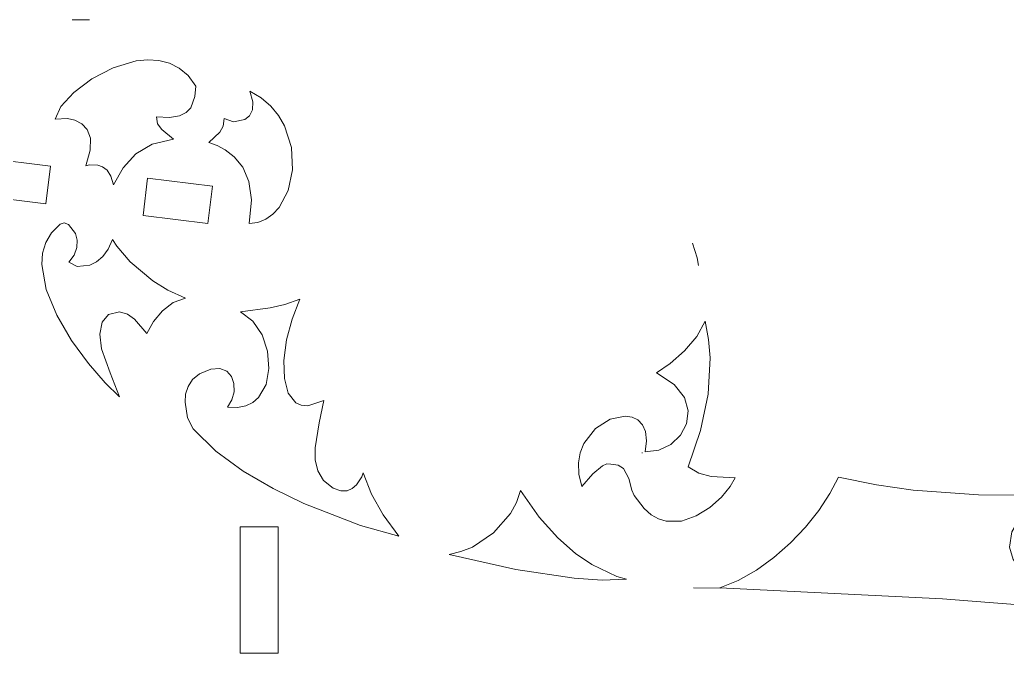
# Model space of a CAD drawing. Header units: millimetres. Extents: x -177 to 176, y -151 to 151.
# Drawn here: x -99.6 to -23.8, y -67.5 to -18.9 of the extents above; entities that cross this region are included whole.
import ezdxf

# ---------------------------------------------------------------- set-up
doc = ezdxf.new("R2010")
doc.units = ezdxf.units.MM
doc.header["$MEASUREMENT"] = 0
doc.layers.add('layer 1', color=7, linetype='Continuous')

msp = doc.modelspace()

# ---------------------------------------------------------------- linework, layer by layer
at = {"layer": 'layer 1', "color": 1, "lineweight": 9}
for points in [[(-94.2632, -18.8666), (-94.2632, -18.8666), (-95.5819, -18.8666), (-95.5819, -18.8666)], [(-51.8156, -52.0827), (-51.8156, -52.0827), (-51.8708, -52.0827), (-51.8708, -52.0827)], [(-45.8681, -62.4633), (-45.8681, -62.4633), (-47.9145, -62.4403), (-47.9145, -62.4403)]]:
    msp.add_open_spline(points, degree=3, dxfattribs=at)
for points, knots in [([(-87.8068, -28.0154), (-87.8068, -28.0154), (-89.4568, -28.4012), (-89.4568, -28.4012), (-89.4568, -28.4012), (-89.4568, -28.4012), (-90.7138, -29.1612), (-90.7138, -29.1612), (-90.7138, -29.1612), (-90.7138, -29.1612), (-91.6708, -30.2276), (-91.6708, -30.2276), (-91.6708, -30.2276), (-91.6708, -30.2276), (-92.4225, -31.532), (-92.4225, -31.532), (-92.4225, -31.532), (-92.4225, -31.532), (-92.617, -30.8625), (-92.617, -30.8625), (-92.617, -30.8625), (-92.617, -30.8625), (-92.9053, -30.4126), (-92.9053, -30.4126), (-92.9053, -30.4126), (-92.9053, -30.4126), (-93.2506, -30.1422), (-93.2506, -30.1422), (-93.2506, -30.1422), (-93.2506, -30.1422), (-93.6155, -30.0111), (-93.6155, -30.0111), (-93.6155, -30.0111), (-93.6155, -30.0111), (-94.2581, -30.0061), (-94.2581, -30.0061), (-94.2581, -30.0061), (-94.2581, -30.0061), (-94.5378, -30.0761), (-94.5378, -30.0761), (-94.5378, -30.0761), (-94.5378, -30.0761), (-94.1977, -28.8755), (-94.1977, -28.8755), (-94.1977, -28.8755), (-94.1977, -28.8755), (-94.1866, -27.9595), (-94.1866, -27.9595), (-94.1866, -27.9595), (-94.1866, -27.9595), (-94.4308, -27.2938), (-94.4308, -27.2938), (-94.4308, -27.2938), (-94.4308, -27.2938), (-94.8567, -26.8435), (-94.8567, -26.8435), (-94.8567, -26.8435), (-94.8567, -26.8435), (-95.3903, -26.5738), (-95.3903, -26.5738), (-95.3903, -26.5738), (-95.3903, -26.5738), (-95.958, -26.4506), (-95.958, -26.4506), (-95.958, -26.4506), (-95.958, -26.4506), (-96.9007, -26.5045), (-96.9007, -26.5045), (-96.9007, -26.5045), (-96.9007, -26.5045), (-96.4554, -25.5339), (-96.4554, -25.5339), (-96.4554, -25.5339), (-96.4554, -25.5339), (-95.4688, -24.4522), (-95.4688, -24.4522), (-95.4688, -24.4522), (-95.4688, -24.4522), (-94.0822, -23.4076), (-94.0822, -23.4076), (-94.0822, -23.4076), (-94.0822, -23.4076), (-92.4374, -22.549), (-92.4374, -22.549), (-92.4374, -22.549), (-92.4374, -22.549), (-90.6753, -22.0251), (-90.6753, -22.0251), (-90.6753, -22.0251), (-90.6753, -22.0251), (-89.7949, -21.9351), (-89.7949, -21.9351), (-89.7949, -21.9351), (-89.7949, -21.9351), (-88.938, -21.9847), (-88.938, -21.9847), (-88.938, -21.9847), (-88.938, -21.9847), (-88.1229, -22.1922), (-88.1229, -22.1922), (-88.1229, -22.1922), (-88.1229, -22.1922), (-87.3668, -22.5764), (-87.3668, -22.5764), (-87.3668, -22.5764), (-87.3668, -22.5764), (-86.6877, -23.156), (-86.6877, -23.156), (-86.6877, -23.156), (-86.6877, -23.156), (-86.1034, -23.9492), (-86.1034, -23.9492), (-86.1034, -23.9492), (-86.1034, -23.9492), (-86.1665, -24.7495), (-86.1665, -24.7495), (-86.1665, -24.7495), (-86.1665, -24.7495), (-86.4825, -25.6204), (-86.4825, -25.6204), (-86.4825, -25.6204), (-86.4825, -25.6204), (-86.8332, -25.984), (-86.8332, -25.984), (-86.8332, -25.984), (-86.8332, -25.984), (-87.3645, -26.2466), (-87.3645, -26.2466), (-87.3645, -26.2466), (-87.3645, -26.2466), (-88.1156, -26.3691), (-88.1156, -26.3691), (-88.1156, -26.3691), (-88.1156, -26.3691), (-89.1256, -26.312), (-89.1256, -26.312), (-89.1256, -26.312), (-89.1256, -26.312), (-89.0432, -26.8525), (-89.0432, -26.8525), (-89.0432, -26.8525), (-89.0432, -26.8525), (-88.7134, -27.2977), (-88.7134, -27.2977), (-88.7134, -27.2977), (-88.7134, -27.2977), (-87.8068, -28.0154), (-87.8068, -28.0154), (-87.8068, -28.0154), (-87.8068, -28.0154), (-87.8068, -28.0154), (-87.8068, -28.0154)], [0, 0, 0, 0, 0.025641, 0.025641, 0.025641, 0.025641, 0.0512821, 0.0512821, 0.0512821, 0.0512821, 0.0769231, 0.0769231, 0.0769231, 0.0769231, 0.1025641, 0.1025641, 0.1025641, 0.1025641, 0.1282051, 0.1282051, 0.1282051, 0.1282051, 0.1538462, 0.1538462, 0.1538462, 0.1538462, 0.1794872, 0.1794872, 0.1794872, 0.1794872, 0.2051282, 0.2051282, 0.2051282, 0.2051282, 0.2307692, 0.2307692, 0.2307692, 0.2307692, 0.2564103, 0.2564103, 0.2564103, 0.2564103, 0.2820513, 0.2820513, 0.2820513, 0.2820513, 0.3076923, 0.3076923, 0.3076923, 0.3076923, 0.3333333, 0.3333333, 0.3333333, 0.3333333, 0.3589744, 0.3589744, 0.3589744, 0.3589744, 0.3846154, 0.3846154, 0.3846154, 0.3846154, 0.4102564, 0.4102564, 0.4102564, 0.4102564, 0.4358974, 0.4358974, 0.4358974, 0.4358974, 0.4615385, 0.4615385, 0.4615385, 0.4615385, 0.4871795, 0.4871795, 0.4871795, 0.4871795, 0.5128205, 0.5128205, 0.5128205, 0.5128205, 0.5384615, 0.5384615, 0.5384615, 0.5384615, 0.5641026, 0.5641026, 0.5641026, 0.5641026, 0.5897436, 0.5897436, 0.5897436, 0.5897436, 0.6153846, 0.6153846, 0.6153846, 0.6153846, 0.6410256, 0.6410256, 0.6410256, 0.6410256, 0.6666667, 0.6666667, 0.6666667, 0.6666667, 0.6923077, 0.6923077, 0.6923077, 0.6923077, 0.7179487, 0.7179487, 0.7179487, 0.7179487, 0.7435897, 0.7435897, 0.7435897, 0.7435897, 0.7692308, 0.7692308, 0.7692308, 0.7692308, 0.7948718, 0.7948718, 0.7948718, 0.7948718, 0.8205128, 0.8205128, 0.8205128, 0.8205128, 0.8461538, 0.8461538, 0.8461538, 0.8461538, 0.8717949, 0.8717949, 0.8717949, 0.8717949, 0.8974359, 0.8974359, 0.8974359, 0.8974359, 0.9230769, 0.9230769, 0.9230769, 0.9230769, 0.9487179, 0.9487179, 0.9487179, 0.9487179, 1, 1, 1, 1]), ([(-85.1142, -28.2903), (-85.1142, -28.2903), (-84.266, -27.483), (-84.266, -27.483), (-84.266, -27.483), (-84.266, -27.483), (-84.0054, -27.0191), (-84.0054, -27.0191), (-84.0054, -27.0191), (-84.0054, -27.0191), (-83.933, -26.4494), (-83.933, -26.4494), (-83.933, -26.4494), (-83.933, -26.4494), (-83.2203, -26.7049), (-83.2203, -26.7049), (-83.2203, -26.7049), (-83.2203, -26.7049), (-82.3389, -26.531), (-82.3389, -26.531), (-82.3389, -26.531), (-82.3389, -26.531), (-81.9822, -26.2392), (-81.9822, -26.2392), (-81.9822, -26.2392), (-81.9822, -26.2392), (-81.7598, -25.7876), (-81.7598, -25.7876), (-81.7598, -25.7876), (-81.7598, -25.7876), (-81.7312, -25.1583), (-81.7312, -25.1583), (-81.7312, -25.1583), (-81.7312, -25.1583), (-81.9546, -24.3339), (-81.9546, -24.3339), (-81.9546, -24.3339), (-81.9546, -24.3339), (-81.073, -24.8672), (-81.073, -24.8672), (-81.073, -24.8672), (-81.073, -24.8672), (-80.3386, -25.5008), (-80.3386, -25.5008), (-80.3386, -25.5008), (-80.3386, -25.5008), (-79.7451, -26.2162), (-79.7451, -26.2162), (-79.7451, -26.2162), (-79.7451, -26.2162), (-79.2862, -26.9951), (-79.2862, -26.9951), (-79.2862, -26.9951), (-79.2862, -26.9951), (-78.7476, -28.668), (-78.7476, -28.668), (-78.7476, -28.668), (-78.7476, -28.668), (-78.6729, -30.3705), (-78.6729, -30.3705), (-78.6729, -30.3705), (-78.6729, -30.3705), (-79.0118, -31.9538), (-79.0118, -31.9538), (-79.0118, -31.9538), (-79.0118, -31.9538), (-79.7141, -33.269), (-79.7141, -33.269), (-79.7141, -33.269), (-79.7141, -33.269), (-80.1861, -33.7794), (-80.1861, -33.7794), (-80.1861, -33.7794), (-80.1861, -33.7794), (-80.7303, -34.1671), (-80.7303, -34.1671), (-80.7303, -34.1671), (-80.7303, -34.1671), (-81.3401, -34.4131), (-81.3401, -34.4131), (-81.3401, -34.4131), (-81.3401, -34.4131), (-82.0096, -34.4993), (-82.0096, -34.4993), (-82.0096, -34.4993), (-82.0096, -34.4993), (-81.8246, -32.6946), (-81.8246, -32.6946), (-81.8246, -32.6946), (-81.8246, -32.6946), (-82.027, -31.2695), (-82.027, -31.2695), (-82.027, -31.2695), (-82.027, -31.2695), (-82.5047, -30.1809), (-82.5047, -30.1809), (-82.5047, -30.1809), (-82.5047, -30.1809), (-83.1461, -29.3862), (-83.1461, -29.3862), (-83.1461, -29.3862), (-83.1461, -29.3862), (-83.8395, -28.8423), (-83.8395, -28.8423), (-83.8395, -28.8423), (-83.8395, -28.8423), (-84.4733, -28.5073), (-84.4733, -28.5073), (-84.4733, -28.5073), (-84.4733, -28.5073), (-85.1142, -28.2903), (-85.1142, -28.2903), (-85.1142, -28.2903), (-85.1142, -28.2903), (-85.1142, -28.2903), (-85.1142, -28.2903)], [0, 0, 0, 0, 0.0333333, 0.0333333, 0.0333333, 0.0333333, 0.0666667, 0.0666667, 0.0666667, 0.0666667, 0.1, 0.1, 0.1, 0.1, 0.1333333, 0.1333333, 0.1333333, 0.1333333, 0.1666667, 0.1666667, 0.1666667, 0.1666667, 0.2, 0.2, 0.2, 0.2, 0.2333333, 0.2333333, 0.2333333, 0.2333333, 0.2666667, 0.2666667, 0.2666667, 0.2666667, 0.3, 0.3, 0.3, 0.3, 0.3333333, 0.3333333, 0.3333333, 0.3333333, 0.3666667, 0.3666667, 0.3666667, 0.3666667, 0.4, 0.4, 0.4, 0.4, 0.4333333, 0.4333333, 0.4333333, 0.4333333, 0.4666667, 0.4666667, 0.4666667, 0.4666667, 0.5, 0.5, 0.5, 0.5, 0.5333333, 0.5333333, 0.5333333, 0.5333333, 0.5666667, 0.5666667, 0.5666667, 0.5666667, 0.6, 0.6, 0.6, 0.6, 0.6333333, 0.6333333, 0.6333333, 0.6333333, 0.6666667, 0.6666667, 0.6666667, 0.6666667, 0.7, 0.7, 0.7, 0.7, 0.7333333, 0.7333333, 0.7333333, 0.7333333, 0.7666667, 0.7666667, 0.7666667, 0.7666667, 0.8, 0.8, 0.8, 0.8, 0.8333333, 0.8333333, 0.8333333, 0.8333333, 0.8666667, 0.8666667, 0.8666667, 0.8666667, 0.9, 0.9, 0.9, 0.9, 0.9333333, 0.9333333, 0.9333333, 0.9333333, 1, 1, 1, 1]), ([(-102.2229, -29.4927), (-102.2229, -29.4927), (-97.249, -30.1025), (-97.249, -30.1025), (-97.249, -30.1025), (-97.249, -30.1025), (-97.6016, -32.9779), (-97.6016, -32.9779), (-97.6016, -32.9779), (-97.6016, -32.9779), (-102.5754, -32.368), (-102.5754, -32.368), (-102.5754, -32.368), (-102.5754, -32.368), (-102.2229, -29.4927), (-102.2229, -29.4927), (-102.2229, -29.4927), (-102.2229, -29.4927), (-102.2229, -29.4927), (-102.2229, -29.4927)], [0, 0, 0, 0, 0.1666667, 0.1666667, 0.1666667, 0.1666667, 0.3333333, 0.3333333, 0.3333333, 0.3333333, 0.5, 0.5, 0.5, 0.5, 0.6666667, 0.6666667, 0.6666667, 0.6666667, 1, 1, 1, 1]), ([(-89.7964, -31.0163), (-89.7964, -31.0163), (-84.8228, -31.6263), (-84.8228, -31.6263), (-84.8228, -31.6263), (-84.8228, -31.6263), (-85.1751, -34.5014), (-85.1751, -34.5014), (-85.1751, -34.5014), (-85.1751, -34.5014), (-90.1491, -33.8916), (-90.1491, -33.8916), (-90.1491, -33.8916), (-90.1491, -33.8916), (-89.7964, -31.0163), (-89.7964, -31.0163), (-89.7964, -31.0163), (-89.7964, -31.0163), (-89.7964, -31.0163), (-89.7964, -31.0163)], [0, 0, 0, 0, 0.1666667, 0.1666667, 0.1666667, 0.1666667, 0.3333333, 0.3333333, 0.3333333, 0.3333333, 0.5, 0.5, 0.5, 0.5, 0.6666667, 0.6666667, 0.6666667, 0.6666667, 1, 1, 1, 1]), ([(-86.9001, -40.214), (-86.9001, -40.214), (-87.8313, -40.5655), (-87.8313, -40.5655), (-87.8313, -40.5655), (-87.8313, -40.5655), (-88.662, -41.1926), (-88.662, -41.1926), (-88.662, -41.1926), (-88.662, -41.1926), (-89.3535, -42.0105), (-89.3535, -42.0105), (-89.3535, -42.0105), (-89.3535, -42.0105), (-89.8673, -42.9338), (-89.8673, -42.9338), (-89.8673, -42.9338), (-89.8673, -42.9338), (-90.8185, -41.8314), (-90.8185, -41.8314), (-90.8185, -41.8314), (-90.8185, -41.8314), (-91.3393, -41.4541), (-91.3393, -41.4541), (-91.3393, -41.4541), (-91.3393, -41.4541), (-91.9552, -41.2854), (-91.9552, -41.2854), (-91.9552, -41.2854), (-91.9552, -41.2854), (-92.7902, -41.4675), (-92.7902, -41.4675), (-92.7902, -41.4675), (-92.7902, -41.4675), (-93.292, -42.0679), (-93.292, -42.0679), (-93.292, -42.0679), (-93.292, -42.0679), (-93.4698, -42.985), (-93.4698, -42.985), (-93.4698, -42.985), (-93.4698, -42.985), (-93.3328, -44.1162), (-93.3328, -44.1162), (-93.3328, -44.1162), (-93.3328, -44.1162), (-92.6742, -45.9642), (-92.6742, -45.9642), (-92.6742, -45.9642), (-92.6742, -45.9642), (-91.9552, -47.7966), (-91.9552, -47.7966), (-91.9552, -47.7966), (-91.9552, -47.7966), (-93.0637, -46.7268), (-93.0637, -46.7268), (-93.0637, -46.7268), (-93.0637, -46.7268), (-94.3431, -45.2468), (-94.3431, -45.2468), (-94.3431, -45.2468), (-94.3431, -45.2468), (-95.6318, -43.4779), (-95.6318, -43.4779), (-95.6318, -43.4779), (-95.6318, -43.4779), (-96.7666, -41.5417), (-96.7666, -41.5417), (-96.7666, -41.5417), (-96.7666, -41.5417), (-97.5848, -39.5596), (-97.5848, -39.5596), (-97.5848, -39.5596), (-97.5848, -39.5596), (-97.9241, -37.6538), (-97.9241, -37.6538), (-97.9241, -37.6538), (-97.9241, -37.6538), (-97.8635, -36.767), (-97.8635, -36.767), (-97.8635, -36.767), (-97.8635, -36.767), (-97.622, -35.9448), (-97.622, -35.9448), (-97.622, -35.9448), (-97.622, -35.9448), (-97.1797, -35.2024), (-97.1797, -35.2024), (-97.1797, -35.2024), (-97.1797, -35.2024), (-96.516, -34.5547), (-96.516, -34.5547), (-96.516, -34.5547), (-96.516, -34.5547), (-96.2024, -34.4522), (-96.2024, -34.4522), (-96.2024, -34.4522), (-96.2024, -34.4522), (-95.8734, -34.5637), (-95.8734, -34.5637), (-95.8734, -34.5637), (-95.8734, -34.5637), (-95.3335, -35.2675), (-95.3335, -35.2675), (-95.3335, -35.2675), (-95.3335, -35.2675), (-95.2029, -35.7791), (-95.2029, -35.7791), (-95.2029, -35.7791), (-95.2029, -35.7791), (-95.2196, -36.343), (-95.2196, -36.343), (-95.2196, -36.343), (-95.2196, -36.343), (-95.4241, -36.9191), (-95.4241, -36.9191), (-95.4241, -36.9191), (-95.4241, -36.9191), (-95.8567, -37.4665), (-95.8567, -37.4665), (-95.8567, -37.4665), (-95.8567, -37.4665), (-95.1981, -37.795), (-95.1981, -37.795), (-95.1981, -37.795), (-95.1981, -37.795), (-94.2337, -37.6832), (-94.2337, -37.6832), (-94.2337, -37.6832), (-94.2337, -37.6832), (-93.7239, -37.4307), (-93.7239, -37.4307), (-93.7239, -37.4307), (-93.7239, -37.4307), (-93.2425, -37.0304), (-93.2425, -37.0304), (-93.2425, -37.0304), (-93.2425, -37.0304), (-92.8246, -36.4696), (-92.8246, -36.4696), (-92.8246, -36.4696), (-92.8246, -36.4696), (-92.5047, -35.7356), (-92.5047, -35.7356), (-92.5047, -35.7356), (-92.5047, -35.7356), (-92.1666, -36.2307), (-92.1666, -36.2307), (-92.1666, -36.2307), (-92.1666, -36.2307), (-91.1359, -37.4289), (-91.1359, -37.4289), (-91.1359, -37.4289), (-91.1359, -37.4289), (-89.3885, -38.9004), (-89.3885, -38.9004), (-89.3885, -38.9004), (-89.3885, -38.9004), (-88.2384, -39.6038), (-88.2384, -39.6038), (-88.2384, -39.6038), (-88.2384, -39.6038), (-86.9001, -40.214), (-86.9001, -40.214), (-86.9001, -40.214), (-86.9001, -40.214), (-86.9001, -40.214), (-86.9001, -40.214)], [0, 0, 0, 0, 0.0232558, 0.0232558, 0.0232558, 0.0232558, 0.0465116, 0.0465116, 0.0465116, 0.0465116, 0.0697674, 0.0697674, 0.0697674, 0.0697674, 0.0930233, 0.0930233, 0.0930233, 0.0930233, 0.1162791, 0.1162791, 0.1162791, 0.1162791, 0.1395349, 0.1395349, 0.1395349, 0.1395349, 0.1627907, 0.1627907, 0.1627907, 0.1627907, 0.1860465, 0.1860465, 0.1860465, 0.1860465, 0.2093023, 0.2093023, 0.2093023, 0.2093023, 0.2325581, 0.2325581, 0.2325581, 0.2325581, 0.255814, 0.255814, 0.255814, 0.255814, 0.2790698, 0.2790698, 0.2790698, 0.2790698, 0.3023256, 0.3023256, 0.3023256, 0.3023256, 0.3255814, 0.3255814, 0.3255814, 0.3255814, 0.3488372, 0.3488372, 0.3488372, 0.3488372, 0.372093, 0.372093, 0.372093, 0.372093, 0.3953488, 0.3953488, 0.3953488, 0.3953488, 0.4186047, 0.4186047, 0.4186047, 0.4186047, 0.4418605, 0.4418605, 0.4418605, 0.4418605, 0.4651163, 0.4651163, 0.4651163, 0.4651163, 0.4883721, 0.4883721, 0.4883721, 0.4883721, 0.5116279, 0.5116279, 0.5116279, 0.5116279, 0.5348837, 0.5348837, 0.5348837, 0.5348837, 0.5581395, 0.5581395, 0.5581395, 0.5581395, 0.5813953, 0.5813953, 0.5813953, 0.5813953, 0.6046512, 0.6046512, 0.6046512, 0.6046512, 0.627907, 0.627907, 0.627907, 0.627907, 0.6511628, 0.6511628, 0.6511628, 0.6511628, 0.6744186, 0.6744186, 0.6744186, 0.6744186, 0.6976744, 0.6976744, 0.6976744, 0.6976744, 0.7209302, 0.7209302, 0.7209302, 0.7209302, 0.744186, 0.744186, 0.744186, 0.744186, 0.7674419, 0.7674419, 0.7674419, 0.7674419, 0.7906977, 0.7906977, 0.7906977, 0.7906977, 0.8139535, 0.8139535, 0.8139535, 0.8139535, 0.8372093, 0.8372093, 0.8372093, 0.8372093, 0.8604651, 0.8604651, 0.8604651, 0.8604651, 0.8837209, 0.8837209, 0.8837209, 0.8837209, 0.9069767, 0.9069767, 0.9069767, 0.9069767, 0.9302326, 0.9302326, 0.9302326, 0.9302326, 0.9534884, 0.9534884, 0.9534884, 0.9534884, 1, 1, 1, 1]), ([(-47.5298, -37.7138), (-47.5298, -37.7138), (-47.6192, -37.1299), (-47.6192, -37.1299), (-47.6192, -37.1299), (-47.6192, -37.1299), (-47.9968, -36.0104), (-47.9968, -36.0104)], [0, 0, 0, 0, 0.3333333, 0.3333333, 0.3333333, 0.3333333, 1, 1, 1, 1]), ([(-78.1085, -40.2964), (-78.1085, -40.2964), (-78.7111, -41.8298), (-78.7111, -41.8298), (-78.7111, -41.8298), (-78.7111, -41.8298), (-79.1289, -43.4356), (-79.1289, -43.4356), (-79.1289, -43.4356), (-79.1289, -43.4356), (-79.3349, -44.998), (-79.3349, -44.998), (-79.3349, -44.998), (-79.3349, -44.998), (-79.3029, -46.3997), (-79.3029, -46.3997), (-79.3029, -46.3997), (-79.3029, -46.3997), (-79.0067, -47.5245), (-79.0067, -47.5245), (-79.0067, -47.5245), (-79.0067, -47.5245), (-78.4196, -48.2557), (-78.4196, -48.2557), (-78.4196, -48.2557), (-78.4196, -48.2557), (-78.0088, -48.4373), (-78.0088, -48.4373), (-78.0088, -48.4373), (-78.0088, -48.4373), (-77.5154, -48.4769), (-77.5154, -48.4769), (-77.5154, -48.4769), (-77.5154, -48.4769), (-76.2677, -48.0714), (-76.2677, -48.0714), (-76.2677, -48.0714), (-76.2677, -48.0714), (-76.6459, -49.7925), (-76.6459, -49.7925), (-76.6459, -49.7925), (-76.6459, -49.7925), (-76.949, -51.6971), (-76.949, -51.6971), (-76.949, -51.6971), (-76.949, -51.6971), (-76.9334, -52.6202), (-76.9334, -52.6202), (-76.9334, -52.6202), (-76.9334, -52.6202), (-76.7326, -53.4716), (-76.7326, -53.4716), (-76.7326, -53.4716), (-76.7326, -53.4716), (-76.2911, -54.2122), (-76.2911, -54.2122), (-76.2911, -54.2122), (-76.2911, -54.2122), (-75.5534, -54.8027), (-75.5534, -54.8027), (-75.5534, -54.8027), (-75.5534, -54.8027), (-74.9779, -55.0165), (-74.9779, -55.0165), (-74.9779, -55.0165), (-74.9779, -55.0165), (-74.4931, -55.0067), (-74.4931, -55.0067), (-74.4931, -55.0067), (-74.4931, -55.0067), (-74.0943, -54.8337), (-74.0943, -54.8337), (-74.0943, -54.8337), (-74.0943, -54.8337), (-73.7774, -54.5573), (-73.7774, -54.5573), (-73.7774, -54.5573), (-73.7774, -54.5573), (-73.3728, -53.9352), (-73.3728, -53.9352), (-73.3728, -53.9352), (-73.3728, -53.9352), (-73.2456, -53.6211), (-73.2456, -53.6211), (-73.2456, -53.6211), (-73.2456, -53.6211), (-72.6308, -55.2681), (-72.6308, -55.2681), (-72.6308, -55.2681), (-72.6308, -55.2681), (-71.7171, -56.8413), (-71.7171, -56.8413), (-71.7171, -56.8413), (-71.7171, -56.8413), (-70.5255, -58.4839), (-70.5255, -58.4839), (-70.5255, -58.4839), (-70.5255, -58.4839), (-73.4514, -57.6735), (-73.4514, -57.6735), (-73.4514, -57.6735), (-73.4514, -57.6735), (-77.8075, -55.9856), (-77.8075, -55.9856), (-77.8075, -55.9856), (-77.8075, -55.9856), (-80.1693, -54.8335), (-80.1693, -54.8335), (-80.1693, -54.8335), (-80.1693, -54.8335), (-82.4655, -53.4867), (-82.4655, -53.4867), (-82.4655, -53.4867), (-82.4655, -53.4867), (-84.5545, -51.9534), (-84.5545, -51.9534), (-84.5545, -51.9534), (-84.5545, -51.9534), (-86.2958, -50.2419), (-86.2958, -50.2419), (-86.2958, -50.2419), (-86.2958, -50.2419), (-86.7309, -49.3964), (-86.7309, -49.3964), (-86.7309, -49.3964), (-86.7309, -49.3964), (-86.9305, -48.213), (-86.9305, -48.213), (-86.9305, -48.213), (-86.9305, -48.213), (-86.8799, -47.5889), (-86.8799, -47.5889), (-86.8799, -47.5889), (-86.8799, -47.5889), (-86.6959, -46.9932), (-86.6959, -46.9932), (-86.6959, -46.9932), (-86.6959, -46.9932), (-86.3537, -46.4638), (-86.3537, -46.4638), (-86.3537, -46.4638), (-86.3537, -46.4638), (-85.8287, -46.0385), (-85.8287, -46.0385), (-85.8287, -46.0385), (-85.8287, -46.0385), (-84.9525, -45.6652), (-84.9525, -45.6652), (-84.9525, -45.6652), (-84.9525, -45.6652), (-84.2501, -45.6167), (-84.2501, -45.6167), (-84.2501, -45.6167), (-84.2501, -45.6167), (-83.7209, -45.8291), (-83.7209, -45.8291), (-83.7209, -45.8291), (-83.7209, -45.8291), (-83.3644, -46.2394), (-83.3644, -46.2394), (-83.3644, -46.2394), (-83.3644, -46.2394), (-83.1805, -46.7845), (-83.1805, -46.7845), (-83.1805, -46.7845), (-83.1805, -46.7845), (-83.1682, -47.4006), (-83.1682, -47.4006), (-83.1682, -47.4006), (-83.1682, -47.4006), (-83.3276, -48.0247), (-83.3276, -48.0247), (-83.3276, -48.0247), (-83.3276, -48.0247), (-83.6582, -48.5935), (-83.6582, -48.5935), (-83.6582, -48.5935), (-83.6582, -48.5935), (-82.9122, -48.6136), (-82.9122, -48.6136), (-82.9122, -48.6136), (-82.9122, -48.6136), (-82.2725, -48.4849), (-82.2725, -48.4849), (-82.2725, -48.4849), (-82.2725, -48.4849), (-81.7362, -48.2255), (-81.7362, -48.2255), (-81.7362, -48.2255), (-81.7362, -48.2255), (-81.2997, -47.854), (-81.2997, -47.854), (-81.2997, -47.854), (-81.2997, -47.854), (-80.7135, -46.8469), (-80.7135, -46.8469), (-80.7135, -46.8469), (-80.7135, -46.8469), (-80.4878, -45.6099), (-80.4878, -45.6099), (-80.4878, -45.6099), (-80.4878, -45.6099), (-80.5966, -44.289), (-80.5966, -44.289), (-80.5966, -44.289), (-80.5966, -44.289), (-81.0137, -43.0306), (-81.0137, -43.0306), (-81.0137, -43.0306), (-81.0137, -43.0306), (-81.7133, -41.9807), (-81.7133, -41.9807), (-81.7133, -41.9807), (-81.7133, -41.9807), (-82.6691, -41.2854), (-82.6691, -41.2854), (-82.6691, -41.2854), (-82.6691, -41.2854), (-80.3991, -40.9659), (-80.3991, -40.9659), (-80.3991, -40.9659), (-80.3991, -40.9659), (-79.2654, -40.7174), (-79.2654, -40.7174), (-79.2654, -40.7174), (-79.2654, -40.7174), (-78.1085, -40.2964), (-78.1085, -40.2964), (-78.1085, -40.2964), (-78.1085, -40.2964), (-78.1085, -40.2964), (-78.1085, -40.2964)], [0, 0, 0, 0, 0.0169492, 0.0169492, 0.0169492, 0.0169492, 0.0338983, 0.0338983, 0.0338983, 0.0338983, 0.0508475, 0.0508475, 0.0508475, 0.0508475, 0.0677966, 0.0677966, 0.0677966, 0.0677966, 0.0847458, 0.0847458, 0.0847458, 0.0847458, 0.1016949, 0.1016949, 0.1016949, 0.1016949, 0.1186441, 0.1186441, 0.1186441, 0.1186441, 0.1355932, 0.1355932, 0.1355932, 0.1355932, 0.1525424, 0.1525424, 0.1525424, 0.1525424, 0.1694915, 0.1694915, 0.1694915, 0.1694915, 0.1864407, 0.1864407, 0.1864407, 0.1864407, 0.2033898, 0.2033898, 0.2033898, 0.2033898, 0.220339, 0.220339, 0.220339, 0.220339, 0.2372881, 0.2372881, 0.2372881, 0.2372881, 0.2542373, 0.2542373, 0.2542373, 0.2542373, 0.2711864, 0.2711864, 0.2711864, 0.2711864, 0.2881356, 0.2881356, 0.2881356, 0.2881356, 0.3050847, 0.3050847, 0.3050847, 0.3050847, 0.3220339, 0.3220339, 0.3220339, 0.3220339, 0.3389831, 0.3389831, 0.3389831, 0.3389831, 0.3559322, 0.3559322, 0.3559322, 0.3559322, 0.3728814, 0.3728814, 0.3728814, 0.3728814, 0.3898305, 0.3898305, 0.3898305, 0.3898305, 0.4067797, 0.4067797, 0.4067797, 0.4067797, 0.4237288, 0.4237288, 0.4237288, 0.4237288, 0.440678, 0.440678, 0.440678, 0.440678, 0.4576271, 0.4576271, 0.4576271, 0.4576271, 0.4745763, 0.4745763, 0.4745763, 0.4745763, 0.4915254, 0.4915254, 0.4915254, 0.4915254, 0.5084746, 0.5084746, 0.5084746, 0.5084746, 0.5254237, 0.5254237, 0.5254237, 0.5254237, 0.5423729, 0.5423729, 0.5423729, 0.5423729, 0.559322, 0.559322, 0.559322, 0.559322, 0.5762712, 0.5762712, 0.5762712, 0.5762712, 0.5932203, 0.5932203, 0.5932203, 0.5932203, 0.6101695, 0.6101695, 0.6101695, 0.6101695, 0.6271186, 0.6271186, 0.6271186, 0.6271186, 0.6440678, 0.6440678, 0.6440678, 0.6440678, 0.6610169, 0.6610169, 0.6610169, 0.6610169, 0.6779661, 0.6779661, 0.6779661, 0.6779661, 0.6949153, 0.6949153, 0.6949153, 0.6949153, 0.7118644, 0.7118644, 0.7118644, 0.7118644, 0.7288136, 0.7288136, 0.7288136, 0.7288136, 0.7457627, 0.7457627, 0.7457627, 0.7457627, 0.7627119, 0.7627119, 0.7627119, 0.7627119, 0.779661, 0.779661, 0.779661, 0.779661, 0.7966102, 0.7966102, 0.7966102, 0.7966102, 0.8135593, 0.8135593, 0.8135593, 0.8135593, 0.8305085, 0.8305085, 0.8305085, 0.8305085, 0.8474576, 0.8474576, 0.8474576, 0.8474576, 0.8644068, 0.8644068, 0.8644068, 0.8644068, 0.8813559, 0.8813559, 0.8813559, 0.8813559, 0.8983051, 0.8983051, 0.8983051, 0.8983051, 0.9152542, 0.9152542, 0.9152542, 0.9152542, 0.9322034, 0.9322034, 0.9322034, 0.9322034, 0.9491525, 0.9491525, 0.9491525, 0.9491525, 0.9661017, 0.9661017, 0.9661017, 0.9661017, 1, 1, 1, 1]), ([(-50.7444, -45.9557), (-50.7444, -45.9557), (-49.6892, -45.2412), (-49.6892, -45.2412), (-49.6892, -45.2412), (-49.6892, -45.2412), (-48.6081, -44.2766), (-48.6081, -44.2766), (-48.6081, -44.2766), (-48.6081, -44.2766), (-47.6612, -43.1627), (-47.6612, -43.1627), (-47.6612, -43.1627), (-47.6612, -43.1627), (-47.0078, -41.9997), (-47.0078, -41.9997), (-47.0078, -41.9997), (-47.0078, -41.9997), (-46.7513, -43.3941), (-46.7513, -43.3941), (-46.7513, -43.3941), (-46.7513, -43.3941), (-46.6342, -44.7935), (-46.6342, -44.7935), (-46.6342, -44.7935), (-46.6342, -44.7935), (-46.7812, -47.5976), (-46.7812, -47.5976), (-46.7812, -47.5976), (-46.7812, -47.5976), (-47.371, -50.3913), (-47.371, -50.3913), (-47.371, -50.3913), (-47.371, -50.3913), (-48.3267, -53.1541), (-48.3267, -53.1541), (-48.3267, -53.1541), (-48.3267, -53.1541), (-47.4894, -53.6464), (-47.4894, -53.6464), (-47.4894, -53.6464), (-47.4894, -53.6464), (-46.5546, -53.9199), (-46.5546, -53.9199), (-46.5546, -53.9199), (-46.5546, -53.9199), (-44.7, -54.0058), (-44.7, -54.0058), (-44.7, -54.0058), (-44.7, -54.0058), (-45.0882, -54.6849), (-45.0882, -54.6849), (-45.0882, -54.6849), (-45.0882, -54.6849), (-45.7584, -55.4835), (-45.7584, -55.4835), (-45.7584, -55.4835), (-45.7584, -55.4835), (-46.648, -56.2753), (-46.648, -56.2753), (-46.648, -56.2753), (-46.648, -56.2753), (-47.6943, -56.9339), (-47.6943, -56.9339), (-47.6943, -56.9339), (-47.6943, -56.9339), (-48.8352, -57.333), (-48.8352, -57.333), (-48.8352, -57.333), (-48.8352, -57.333), (-50.0081, -57.3462), (-50.0081, -57.3462), (-50.0081, -57.3462), (-50.0081, -57.3462), (-50.5873, -57.1686), (-50.5873, -57.1686), (-50.5873, -57.1686), (-50.5873, -57.1686), (-51.1509, -56.8471), (-51.1509, -56.8471), (-51.1509, -56.8471), (-51.1509, -56.8471), (-51.6912, -56.3659), (-51.6912, -56.3659), (-51.6912, -56.3659), (-51.6912, -56.3659), (-52.2004, -55.7091), (-52.2004, -55.7091), (-52.2004, -55.7091), (-52.2004, -55.7091), (-52.4738, -55.3781), (-52.4738, -55.3781), (-52.4738, -55.3781), (-52.4738, -55.3781), (-52.6459, -54.967), (-52.6459, -54.967), (-52.6459, -54.967), (-52.6459, -54.967), (-52.8805, -54.0574), (-52.8805, -54.0574), (-52.8805, -54.0574), (-52.8805, -54.0574), (-53.29, -53.2869), (-53.29, -53.2869), (-53.29, -53.2869), (-53.29, -53.2869), (-53.6812, -53.0495), (-53.6812, -53.0495), (-53.6812, -53.0495), (-53.6812, -53.0495), (-54.2611, -52.962), (-54.2611, -52.962), (-54.2611, -52.962), (-54.2611, -52.962), (-54.5537, -52.9482), (-54.5537, -52.9482), (-54.5537, -52.9482), (-54.5537, -52.9482), (-54.8984, -53.1004), (-54.8984, -53.1004), (-54.8984, -53.1004), (-54.8984, -53.1004), (-55.631, -53.7003), (-55.631, -53.7003), (-55.631, -53.7003), (-55.631, -53.7003), (-56.4864, -54.6652), (-56.4864, -54.6652), (-56.4864, -54.6652), (-56.4864, -54.6652), (-56.708, -53.7354), (-56.708, -53.7354), (-56.708, -53.7354), (-56.708, -53.7354), (-56.7349, -52.8722), (-56.7349, -52.8722), (-56.7349, -52.8722), (-56.7349, -52.8722), (-56.5941, -52.0828), (-56.5941, -52.0828), (-56.5941, -52.0828), (-56.5941, -52.0828), (-56.3122, -51.3753), (-56.3122, -51.3753), (-56.3122, -51.3753), (-56.3122, -51.3753), (-55.431, -50.2359), (-55.431, -50.2359), (-55.431, -50.2359), (-55.431, -50.2359), (-54.305, -49.5147), (-54.305, -49.5147), (-54.305, -49.5147), (-54.305, -49.5147), (-53.1477, -49.2723), (-53.1477, -49.2723), (-53.1477, -49.2723), (-53.1477, -49.2723), (-52.6243, -49.3496), (-52.6243, -49.3496), (-52.6243, -49.3496), (-52.6243, -49.3496), (-52.1729, -49.5699), (-52.1729, -49.5699), (-52.1729, -49.5699), (-52.1729, -49.5699), (-51.8205, -49.9401), (-51.8205, -49.9401), (-51.8205, -49.9401), (-51.8205, -49.9401), (-51.5936, -50.4679), (-51.5936, -50.4679), (-51.5936, -50.4679), (-51.5936, -50.4679), (-51.519, -51.1614), (-51.519, -51.1614), (-51.519, -51.1614), (-51.519, -51.1614), (-51.6233, -52.0277), (-51.6233, -52.0277), (-51.6233, -52.0277), (-51.6233, -52.0277), (-50.5794, -51.8933), (-50.5794, -51.8933), (-50.5794, -51.8933), (-50.5794, -51.8933), (-49.6492, -51.4428), (-49.6492, -51.4428), (-49.6492, -51.4428), (-49.6492, -51.4428), (-48.909, -50.7447), (-48.909, -50.7447), (-48.909, -50.7447), (-48.909, -50.7447), (-48.4357, -49.8682), (-48.4357, -49.8682), (-48.4357, -49.8682), (-48.4357, -49.8682), (-48.3063, -48.8823), (-48.3063, -48.8823), (-48.3063, -48.8823), (-48.3063, -48.8823), (-48.5966, -47.8556), (-48.5966, -47.8556), (-48.5966, -47.8556), (-48.5966, -47.8556), (-49.3838, -46.8573), (-49.3838, -46.8573), (-49.3838, -46.8573), (-49.3838, -46.8573), (-50.7444, -45.9557), (-50.7444, -45.9557), (-50.7444, -45.9557), (-50.7444, -45.9557), (-50.7444, -45.9557), (-50.7444, -45.9557)], [0, 0, 0, 0, 0.0181818, 0.0181818, 0.0181818, 0.0181818, 0.0363636, 0.0363636, 0.0363636, 0.0363636, 0.0545455, 0.0545455, 0.0545455, 0.0545455, 0.0727273, 0.0727273, 0.0727273, 0.0727273, 0.0909091, 0.0909091, 0.0909091, 0.0909091, 0.1090909, 0.1090909, 0.1090909, 0.1090909, 0.1272727, 0.1272727, 0.1272727, 0.1272727, 0.1454545, 0.1454545, 0.1454545, 0.1454545, 0.1636364, 0.1636364, 0.1636364, 0.1636364, 0.1818182, 0.1818182, 0.1818182, 0.1818182, 0.2, 0.2, 0.2, 0.2, 0.2181818, 0.2181818, 0.2181818, 0.2181818, 0.2363636, 0.2363636, 0.2363636, 0.2363636, 0.2545455, 0.2545455, 0.2545455, 0.2545455, 0.2727273, 0.2727273, 0.2727273, 0.2727273, 0.2909091, 0.2909091, 0.2909091, 0.2909091, 0.3090909, 0.3090909, 0.3090909, 0.3090909, 0.3272727, 0.3272727, 0.3272727, 0.3272727, 0.3454545, 0.3454545, 0.3454545, 0.3454545, 0.3636364, 0.3636364, 0.3636364, 0.3636364, 0.3818182, 0.3818182, 0.3818182, 0.3818182, 0.4, 0.4, 0.4, 0.4, 0.4181818, 0.4181818, 0.4181818, 0.4181818, 0.4363636, 0.4363636, 0.4363636, 0.4363636, 0.4545455, 0.4545455, 0.4545455, 0.4545455, 0.4727273, 0.4727273, 0.4727273, 0.4727273, 0.4909091, 0.4909091, 0.4909091, 0.4909091, 0.5090909, 0.5090909, 0.5090909, 0.5090909, 0.5272727, 0.5272727, 0.5272727, 0.5272727, 0.5454545, 0.5454545, 0.5454545, 0.5454545, 0.5636364, 0.5636364, 0.5636364, 0.5636364, 0.5818182, 0.5818182, 0.5818182, 0.5818182, 0.6, 0.6, 0.6, 0.6, 0.6181818, 0.6181818, 0.6181818, 0.6181818, 0.6363636, 0.6363636, 0.6363636, 0.6363636, 0.6545455, 0.6545455, 0.6545455, 0.6545455, 0.6727273, 0.6727273, 0.6727273, 0.6727273, 0.6909091, 0.6909091, 0.6909091, 0.6909091, 0.7090909, 0.7090909, 0.7090909, 0.7090909, 0.7272727, 0.7272727, 0.7272727, 0.7272727, 0.7454545, 0.7454545, 0.7454545, 0.7454545, 0.7636364, 0.7636364, 0.7636364, 0.7636364, 0.7818182, 0.7818182, 0.7818182, 0.7818182, 0.8, 0.8, 0.8, 0.8, 0.8181818, 0.8181818, 0.8181818, 0.8181818, 0.8363636, 0.8363636, 0.8363636, 0.8363636, 0.8545455, 0.8545455, 0.8545455, 0.8545455, 0.8727273, 0.8727273, 0.8727273, 0.8727273, 0.8909091, 0.8909091, 0.8909091, 0.8909091, 0.9090909, 0.9090909, 0.9090909, 0.9090909, 0.9272727, 0.9272727, 0.9272727, 0.9272727, 0.9454545, 0.9454545, 0.9454545, 0.9454545, 0.9636364, 0.9636364, 0.9636364, 0.9636364, 1, 1, 1, 1]), ([(-45.8771, -62.4403), (-45.8771, -62.4403), (-44.4735, -61.8806), (-44.4735, -61.8806), (-44.4735, -61.8806), (-44.4735, -61.8806), (-43.0855, -61.0948), (-43.0855, -61.0948), (-43.0855, -61.0948), (-43.0855, -61.0948), (-41.7429, -60.1238), (-41.7429, -60.1238), (-41.7429, -60.1238), (-41.7429, -60.1238), (-40.4772, -59.0096), (-40.4772, -59.0096), (-40.4772, -59.0096), (-40.4772, -59.0096), (-39.3182, -57.7937), (-39.3182, -57.7937), (-39.3182, -57.7937), (-39.3182, -57.7937), (-38.2966, -56.5176), (-38.2966, -56.5176), (-38.2966, -56.5176), (-38.2966, -56.5176), (-37.4429, -55.2229), (-37.4429, -55.2229), (-37.4429, -55.2229), (-37.4429, -55.2229), (-36.7874, -53.9509), (-36.7874, -53.9509), (-36.7874, -53.9509), (-36.7874, -53.9509), (-33.8725, -54.5561), (-33.8725, -54.5561), (-33.8725, -54.5561), (-33.8725, -54.5561), (-31.049, -54.9629), (-31.049, -54.9629), (-31.049, -54.9629), (-31.049, -54.9629), (-26.0415, -55.3266), (-26.0415, -55.3266), (-26.0415, -55.3266), (-26.0415, -55.3266), (-22.4989, -55.3323), (-22.4989, -55.3323), (-22.4989, -55.3323), (-22.4989, -55.3323), (-21.1549, -55.2698), (-21.1549, -55.2698), (-21.1549, -55.2698), (-21.1549, -55.2698), (-22.6885, -56.8005), (-22.6885, -56.8005), (-22.6885, -56.8005), (-22.6885, -56.8005), (-23.4773, -58.1568), (-23.4773, -58.1568), (-23.4773, -58.1568), (-23.4773, -58.1568), (-23.6633, -59.3222), (-23.6633, -59.3222), (-23.6633, -59.3222), (-23.6633, -59.3222), (-23.39, -60.2811), (-23.39, -60.2811), (-23.39, -60.2811), (-23.39, -60.2811), (-22.7991, -61.0168), (-22.7991, -61.0168), (-22.7991, -61.0168), (-22.7991, -61.0168), (-22.0339, -61.5138), (-22.0339, -61.5138), (-22.0339, -61.5138), (-22.0339, -61.5138), (-21.2369, -61.7555), (-21.2369, -61.7555), (-21.2369, -61.7555), (-21.2369, -61.7555), (-20.5504, -61.7263), (-20.5504, -61.7263), (-20.5504, -61.7263), (-20.5504, -61.7263), (-20.6069, -60.2111), (-20.6069, -60.2111), (-20.6069, -60.2111), (-20.6069, -60.2111), (-20.2181, -59.2009), (-20.2181, -59.2009), (-20.2181, -59.2009), (-20.2181, -59.2009), (-19.5229, -58.6358), (-19.5229, -58.6358), (-19.5229, -58.6358), (-19.5229, -58.6358), (-18.6615, -58.4565), (-18.6615, -58.4565), (-18.6615, -58.4565), (-18.6615, -58.4565), (-17.7738, -58.6035), (-17.7738, -58.6035), (-17.7738, -58.6035), (-17.7738, -58.6035), (-16.9989, -59.0171), (-16.9989, -59.0171), (-16.9989, -59.0171), (-16.9989, -59.0171), (-16.4768, -59.6384), (-16.4768, -59.6384), (-16.4768, -59.6384), (-16.4768, -59.6384), (-16.3469, -60.4073), (-16.3469, -60.4073), (-16.3469, -60.4073), (-16.3469, -60.4073), (-16.5533, -61.2535), (-16.5533, -61.2535), (-16.5533, -61.2535), (-16.5533, -61.2535), (-16.908, -61.9508), (-16.908, -61.9508), (-16.908, -61.9508), (-16.908, -61.9508), (-17.3961, -62.5122), (-17.3961, -62.5122), (-17.3961, -62.5122), (-17.3961, -62.5122), (-18.0013, -62.9504), (-18.0013, -62.9504), (-18.0013, -62.9504), (-18.0013, -62.9504), (-19.5029, -63.5095), (-19.5029, -63.5095), (-19.5029, -63.5095), (-19.5029, -63.5095), (-21.2883, -63.7303), (-21.2883, -63.7303), (-21.2883, -63.7303), (-21.2883, -63.7303), (-23.2342, -63.7161), (-23.2342, -63.7161), (-23.2342, -63.7161), (-23.2342, -63.7161), (-25.216, -63.5696), (-25.216, -63.5696), (-25.216, -63.5696), (-25.216, -63.5696), (-28.7926, -63.292), (-28.7926, -63.292), (-28.7926, -63.292), (-28.7926, -63.292), (-45.8771, -62.4403), (-45.8771, -62.4403), (-45.8771, -62.4403), (-45.8771, -62.4403), (-45.8771, -62.4403), (-45.8771, -62.4403)], [0, 0, 0, 0, 0.0243902, 0.0243902, 0.0243902, 0.0243902, 0.0487805, 0.0487805, 0.0487805, 0.0487805, 0.0731707, 0.0731707, 0.0731707, 0.0731707, 0.097561, 0.097561, 0.097561, 0.097561, 0.1219512, 0.1219512, 0.1219512, 0.1219512, 0.1463415, 0.1463415, 0.1463415, 0.1463415, 0.1707317, 0.1707317, 0.1707317, 0.1707317, 0.195122, 0.195122, 0.195122, 0.195122, 0.2195122, 0.2195122, 0.2195122, 0.2195122, 0.2439024, 0.2439024, 0.2439024, 0.2439024, 0.2682927, 0.2682927, 0.2682927, 0.2682927, 0.2926829, 0.2926829, 0.2926829, 0.2926829, 0.3170732, 0.3170732, 0.3170732, 0.3170732, 0.3414634, 0.3414634, 0.3414634, 0.3414634, 0.3658537, 0.3658537, 0.3658537, 0.3658537, 0.3902439, 0.3902439, 0.3902439, 0.3902439, 0.4146341, 0.4146341, 0.4146341, 0.4146341, 0.4390244, 0.4390244, 0.4390244, 0.4390244, 0.4634146, 0.4634146, 0.4634146, 0.4634146, 0.4878049, 0.4878049, 0.4878049, 0.4878049, 0.5121951, 0.5121951, 0.5121951, 0.5121951, 0.5365854, 0.5365854, 0.5365854, 0.5365854, 0.5609756, 0.5609756, 0.5609756, 0.5609756, 0.5853659, 0.5853659, 0.5853659, 0.5853659, 0.6097561, 0.6097561, 0.6097561, 0.6097561, 0.6341463, 0.6341463, 0.6341463, 0.6341463, 0.6585366, 0.6585366, 0.6585366, 0.6585366, 0.6829268, 0.6829268, 0.6829268, 0.6829268, 0.7073171, 0.7073171, 0.7073171, 0.7073171, 0.7317073, 0.7317073, 0.7317073, 0.7317073, 0.7560976, 0.7560976, 0.7560976, 0.7560976, 0.7804878, 0.7804878, 0.7804878, 0.7804878, 0.804878, 0.804878, 0.804878, 0.804878, 0.8292683, 0.8292683, 0.8292683, 0.8292683, 0.8536585, 0.8536585, 0.8536585, 0.8536585, 0.8780488, 0.8780488, 0.8780488, 0.8780488, 0.902439, 0.902439, 0.902439, 0.902439, 0.9268293, 0.9268293, 0.9268293, 0.9268293, 0.9512195, 0.9512195, 0.9512195, 0.9512195, 1, 1, 1, 1]), ([(-66.6518, -59.8853), (-66.6518, -59.8853), (-65.7553, -59.674), (-65.7553, -59.674), (-65.7553, -59.674), (-65.7553, -59.674), (-64.8741, -59.3183), (-64.8741, -59.3183), (-64.8741, -59.3183), (-64.8741, -59.3183), (-63.2483, -58.2335), (-63.2483, -58.2335), (-63.2483, -58.2335), (-63.2483, -58.2335), (-61.9576, -56.752), (-61.9576, -56.752), (-61.9576, -56.752), (-61.9576, -56.752), (-61.4948, -55.9004), (-61.4948, -55.9004), (-61.4948, -55.9004), (-61.4948, -55.9004), (-61.1844, -54.995), (-61.1844, -54.995), (-61.1844, -54.995), (-61.1844, -54.995), (-59.7516, -57.0339), (-59.7516, -57.0339), (-59.7516, -57.0339), (-59.7516, -57.0339), (-58.3217, -58.623), (-58.3217, -58.623), (-58.3217, -58.623), (-58.3217, -58.623), (-56.953, -59.8168), (-56.953, -59.8168), (-56.953, -59.8168), (-56.953, -59.8168), (-55.703, -60.6704), (-55.703, -60.6704), (-55.703, -60.6704), (-55.703, -60.6704), (-53.7921, -61.5766), (-53.7921, -61.5766), (-53.7921, -61.5766), (-53.7921, -61.5766), (-53.0522, -61.781), (-53.0522, -61.781), (-53.0522, -61.781), (-53.0522, -61.781), (-54.9273, -61.8536), (-54.9273, -61.8536), (-54.9273, -61.8536), (-54.9273, -61.8536), (-57.0736, -61.7112), (-57.0736, -61.7112), (-57.0736, -61.7112), (-57.0736, -61.7112), (-61.5378, -61.0345), (-61.5378, -61.0345), (-61.5378, -61.0345), (-61.5378, -61.0345), (-66.6518, -59.8853), (-66.6518, -59.8853), (-66.6518, -59.8853), (-66.6518, -59.8853), (-66.6518, -59.8853), (-66.6518, -59.8853)], [0, 0, 0, 0, 0.0555556, 0.0555556, 0.0555556, 0.0555556, 0.1111111, 0.1111111, 0.1111111, 0.1111111, 0.1666667, 0.1666667, 0.1666667, 0.1666667, 0.2222222, 0.2222222, 0.2222222, 0.2222222, 0.2777778, 0.2777778, 0.2777778, 0.2777778, 0.3333333, 0.3333333, 0.3333333, 0.3333333, 0.3888889, 0.3888889, 0.3888889, 0.3888889, 0.4444444, 0.4444444, 0.4444444, 0.4444444, 0.5, 0.5, 0.5, 0.5, 0.5555556, 0.5555556, 0.5555556, 0.5555556, 0.6111111, 0.6111111, 0.6111111, 0.6111111, 0.6666667, 0.6666667, 0.6666667, 0.6666667, 0.7222222, 0.7222222, 0.7222222, 0.7222222, 0.7777778, 0.7777778, 0.7777778, 0.7777778, 0.8333333, 0.8333333, 0.8333333, 0.8333333, 0.8888889, 0.8888889, 0.8888889, 0.8888889, 1, 1, 1, 1]), ([(-82.6886, -67.4681), (-82.6886, -67.4681), (-82.6886, -57.7783), (-82.6886, -57.7783), (-82.6886, -57.7783), (-82.6886, -57.7783), (-79.792, -57.7783), (-79.792, -57.7783), (-79.792, -57.7783), (-79.792, -57.7783), (-79.792, -67.4681), (-79.792, -67.4681), (-79.792, -67.4681), (-79.792, -67.4681), (-82.6886, -67.4681), (-82.6886, -67.4681), (-82.6886, -67.4681), (-82.6886, -67.4681), (-82.6886, -67.4681), (-82.6886, -67.4681)], [0, 0, 0, 0, 0.1666667, 0.1666667, 0.1666667, 0.1666667, 0.3333333, 0.3333333, 0.3333333, 0.3333333, 0.5, 0.5, 0.5, 0.5, 0.6666667, 0.6666667, 0.6666667, 0.6666667, 1, 1, 1, 1])]:
    msp.add_open_spline(points, degree=3, knots=knots, dxfattribs=at)

doc.saveas('drawing.dxf')
